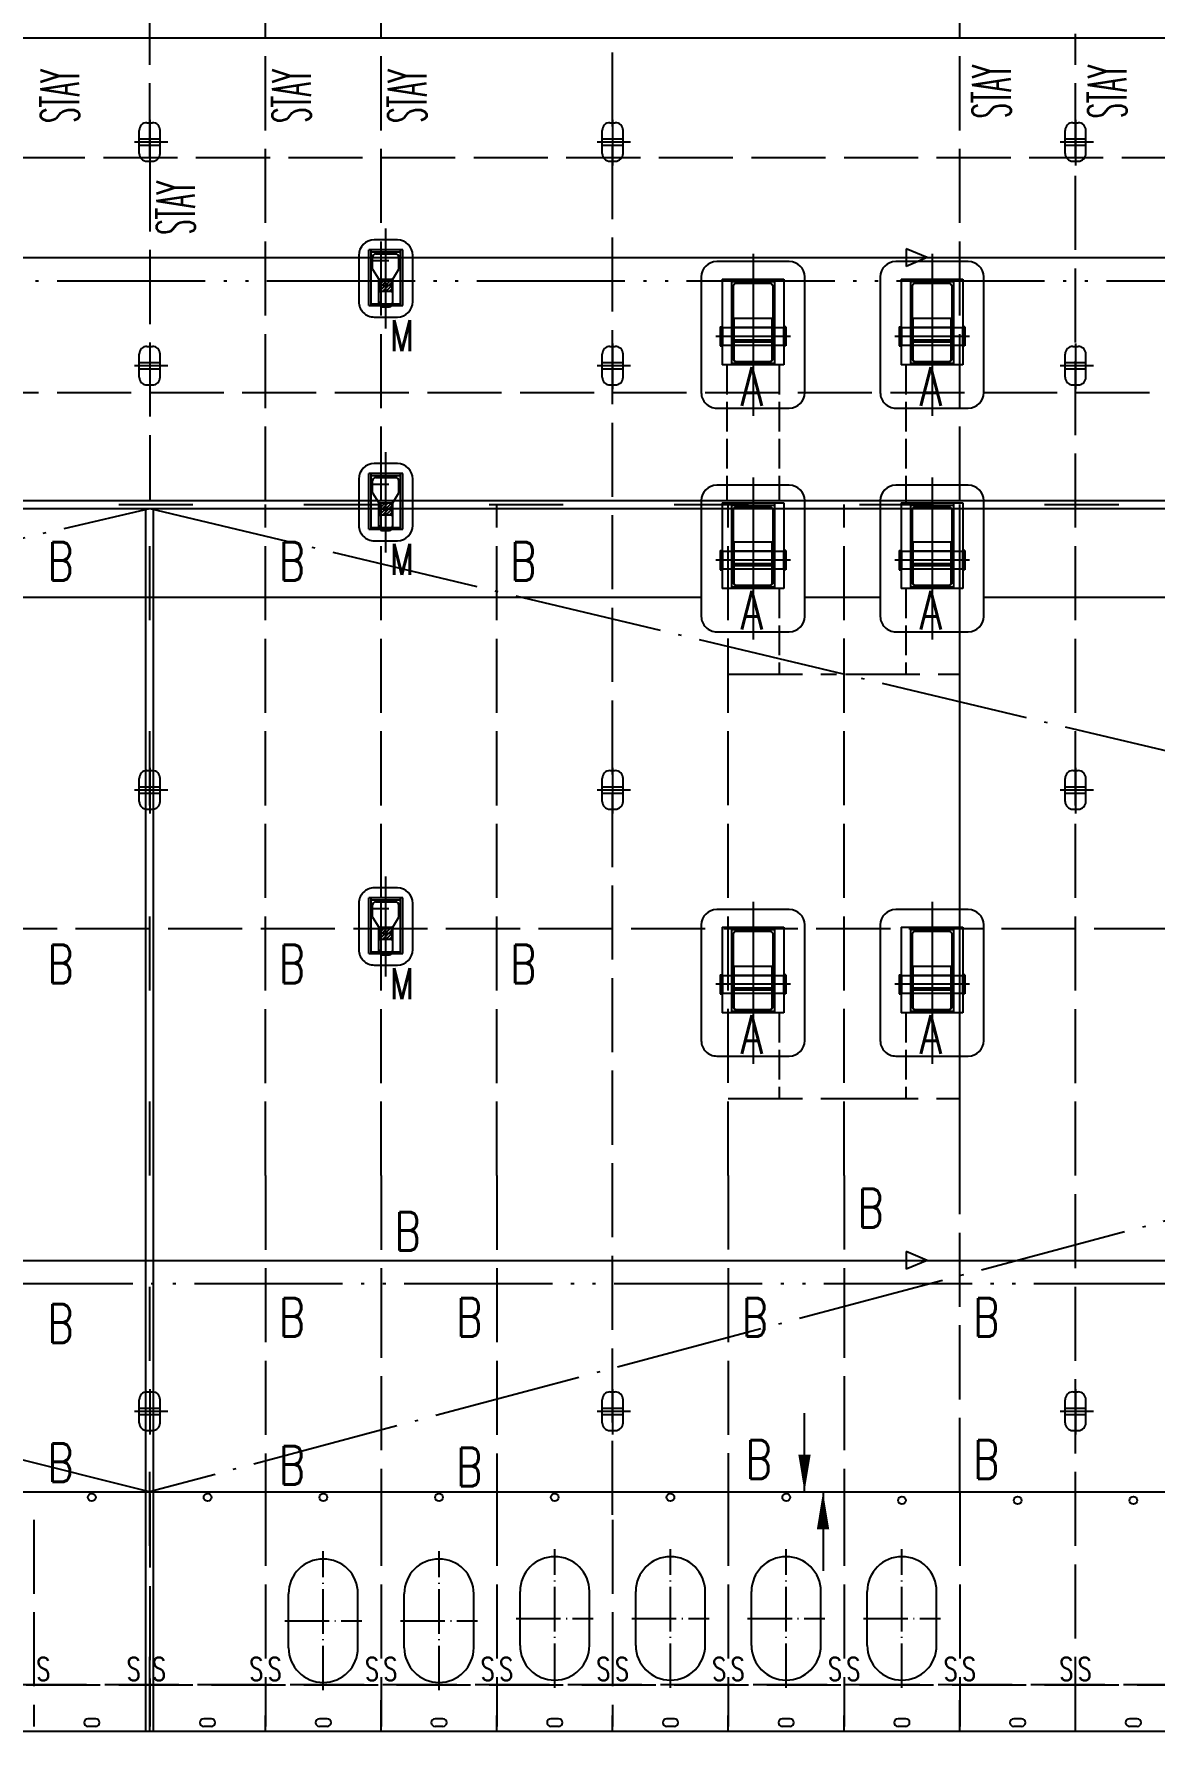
# Model space of a CAD drawing. Extents: x 373818 to 564480, y 322172 to 634257.
# Drawn here: x 490590 to 497849, y 333130 to 344130 of the extents above; entities that cross this region are included whole.
import ezdxf

# ---------------------------------------------------------------- set-up
doc = ezdxf.new("R2010")
doc.units = 0
doc.header["$LTSCALE"] = 40
doc.header["$MEASUREMENT"] = 0
for name, pattern in [('ACAD_ISO02W100', [15, 12, -3]), ('ACAD_ISO03W100', [30, 12, -18]), ('ACAD_ISO04W100', [30.5, 24, -3, 0.5, -3]), ('ACAD_ISO05W100', [34, 24, -3, 0.5, -3, 0.5, -3]), ('DASHDOT', [1, 0.5, -0.25, 0, -0.25]), ('HIDDEN', [0.375, 0.25, -0.125])]:
    doc.linetypes.add(name, pattern=pattern)
doc.layers.get('0').update_dxf_attribs({"linetype": 'CONTINUOUS'})
for name, color, linetype in [('C-CEN', 4, 'ACAD_ISO04W100'), ('C-CON', 4, 'CONTINUOUS'), ('C-DAS', 4, 'ACAD_ISO02W100'), ('Y-CON', 2, 'CONTINUOUS'), ('Y-DAS', 2, 'ACAD_ISO02W100'), ('Y-H', 2, 'ACAD_ISO03W100'), ('Y-PH', 2, 'ACAD_ISO05W100')]:
    doc.layers.add(name, color=color, linetype=linetype)
doc.styles.add('ROMANS', font='romans.shx', dxfattribs={"width": 0.75, "height": 250, "bigfont": 'hzdx.shx'})

# ---------------------------------------------------------------- blocks, each defined once
blk = doc.blocks.new('A$C75882CA2')
at = {"layer": 'C-CON'}
for p, q in [((0, 57.23831520974636), (136.0676377064083, 114.4766304192599)), ((136.0676377064083, 2.328306436538696e-10), (136.0676377064083, 114.4766304192599)), ((0, 57.23831520974636), (136.0676377064083, 2.328306436538696e-10))]:
    blk.add_line(p, q, dxfattribs=at)
blk = doc.blocks.new('POT')
at = {"color": 90, "linetype": 'Continuous'}
for p, q in [((-0.1750000000001819, 1.25), (0.1750000000001819, 1.250000000232831)), ((0, 1.440322933252901), (0, -1.517255435232073)), ((-0.9925530907421489, 0), (1.166671234090245, 0)), ((-0.6750000000001819, -0.75), (-0.6750000000001819, 0.75)), ((-0.6750000000001819, 0.1999999999534339), (0.6750000000001819, 0.1999999999534339)), ((0.6750000000001819, -0.75), (0.6750000000001819, 0.7500000002328306)), ((-0.6750000000001819, -0.1999999999534339), (0.6750000000001819, -0.1999999999534339)), ((-0.1750000000001819, -1.25), (0.1750000000001819, -1.25))]:
    blk.add_line(p, q, dxfattribs=at)
for centre, start, end in [((-0.1750000000001819, 0.75), 90, 180), ((0.1750000000001819, 0.7500000002328306), 0, 90), ((-0.1750000000001819, -0.75), 180, 270), ((0.1750000000001819, -0.75), 270, 0)]:
    blk.add_arc(centre, 0.5, start, end, dxfattribs=at)
blk = doc.blocks.new('*X118')
at = {"color": 0}
for p, q in [((45016.56986430842, -1105591.827123129), (45022.20348385148, -1105586.193503586)), ((45016.56986430858, -1105589.705802785), (45020.08216350806, -1105586.193503586)), ((45016.56986430875, -1105587.584482441), (45017.96084316465, -1105586.193503585)), ((45016.61560235704, -1105593.902705424), (45024.27894996405, -1105586.239357817)), ((45018.44612453646, -1105594.193503588), (45024.56986430872, -1105588.069763816)), ((45020.56744487981, -1105594.193503588), (45024.56986430856, -1105590.191084159)), ((45022.68876522315, -1105594.193503588), (45024.56986430842, -1105592.312404503))]:
    blk.add_line(p, q, dxfattribs=at)
blk = doc.blocks.new('A$C0C446545')
at = {"color": 3, "linetype": 'DASHDOT'}
for p, q in [((0, -7.666666774312034), (0, 1)), ((-0.4000000004598405, -2.466666685417295), (-0.4000000004598405, -1.133333341917023)), ((0.2666666669538245, -1.800000013783574), (-1.066666667873506, -1.800000013783574)), ((0.666666667413665, -3.933333419961855), (-0.666666667413665, -3.933333419961855))]:
    blk.add_line(p, q, dxfattribs=at)
at = {"color": 5, "linetype": 'HIDDEN'}
for p, q in [((-1.466666668333346, -5.666666823206469), (-1.466666668333346, -0.8666667300276458)), ((1.466666668333346, -0.8666667297948152), (-1.466666668333346, -0.8666667300276458)), ((-1.266666668117978, -5.666666823206469), (-1.266666668117978, -0.8666667297948152)), ((1.266666668088874, -1.066666731378064), (-1.266666668117978, -1.066666731145233)), ((1.266666668088874, -5.6666668234393), (1.266666668088874, -0.8666667297948152)), ((1.466666668333346, -5.6666668234393), (1.466666668333346, -0.8666667297948152)), ((-1.466666668333346, -5.666666823206469), (1.466666668333346, -5.6666668234393)), ((-1.266666668117978, -5.514889009762555), (1.266666668088874, -5.514889009762555))]:
    blk.add_line(p, q, dxfattribs=at)
at = {"color": 7, "linetype": 'Continuous'}
for p, q in [((-1.133333334611962, -2.533333352766931), (-1.133333334611962, -1.466666677733883)), ((1.133333334611962, -2.533333352766931), (1.133333334611962, -1.466666677733883)), ((-0.6000000004423782, -5.506666765548289), (-0.6000000004423782, -3.400000082561746)), ((-0.5333333339949604, -4.400000090477988), (-0.5333333339367528, -3.466666749445722)), ((-0.4666666671982966, -3.400000082328916), (0.4666666671982966, -3.400000082328916)), ((0.5333333339367528, -3.466666749678552), (0.5333333338785451, -4.400000090477988)), ((0.6000000005878974, -5.506666765315458), (0.6000000005878974, -3.400000082561746)), ((0.466666667140089, -4.466666757594794), (-0.4666666672565043, -4.466666757594794))]:
    blk.add_line(p, q, dxfattribs=at)
at = {"color": 7}
for p, q in [((-0.8666666676581372, -1.200000009033829), (0.8666666676581372, -1.200000009033829)), ((-1.133333334611962, -2.533333352766931), (-0.6000000004423782, -3.400000082561746)), ((0.6000000005878974, -3.400000082561746), (1.133333334611962, -2.533333352766931)), ((-0.3333333334594499, -5.600000099511817), (0.3333333336340729, -5.600000099511817)), ((-0.3333333334594499, -5.773333434248343), (0.3333333336340729, -5.773333434015512))]:
    blk.add_line(p, q, dxfattribs=at)
blk.add_lwpolyline([(2.333333335991483, -5.333333441056311), (2.333333336020587, -1.333333333255723, 0.414213562373095), (1.000000002677552, 0), (-1.000000001135049, 0, 0.414213562373095), (-2.333333335991483, -1.333333333488554), (-2.333333335991483, -5.333333430811763, 0.414213562373095), (-1.000000002648449, -6.666666774312034), (1.000000002648449, -6.666666774312034, 0.4142135623714967)], format="xyb", close=True, dxfattribs=at)
for centre, major_axis, ratio, start_param, end_param in [((-0.8666666676581372, -1.466666677733883), (0.1885618091554437, 0.1885618091554437), 0.9999999998027771, 0.7853981634960596, 2.356194490093733), ((-0.4000000004598405, -1.800000013783574), (0.3299831660260679, 0.3299831660260679), 0.9999999999999998, 3.307422224985147e-09, 6.283185310487008), ((0.8666666676581372, -1.466666677733883), (-0.1885618091554437, 0.1885618091554437), 0.9999999998027773, 3.926990817085853, 5.497787143683526), ((-0.3333333334594499, -5.333333430811763), (-0.1885618091760232, 0.1885618091760232), 0.9999999996936377, 0.7853981635506293, 2.356194490039163), ((-0.3333333334594499, -5.506666765548289), (-0.1885618091760232, 0.1885618091760232), 0.9999999996936377, 0.7853981635506293, 2.356194490039163), ((0.3333333336340729, -5.333333430811763), (0.1885618091554437, 0.1885618091554437), 0.9999999998027771, 3.926990817085853, 5.497787143683526), ((0.3333333336340729, -5.506666765315458), (0.1885618091554437, 0.1885618091554437), 0.9999999998027771, 3.926990817085853, 5.497787143683526)]:
    blk.add_ellipse(centre, major_axis=major_axis, ratio=ratio, start_param=start_param, end_param=end_param, dxfattribs=at)
at = {"color": 7, "linetype": 'Continuous'}
for centre, major_axis, ratio, start_param, end_param in [((-0.4666666671982966, -3.466666749445722), (0.04714045230227158, 0.04714045230227158), 0.9999999983606968, 0.7853981642170998, 2.356194489372693), ((-0.4666666672565043, -4.400000090477988), (-0.04714045230227158, 0.04714045230227159), 0.9999999983606968, 0.7853981642170997, 2.356194489372693), ((0.4666666671982966, -3.466666749678552), (-0.04714045235049238, 0.04714045235049238), 0.9999999998073206, 3.926990817083581, 5.497787143685798), ((0.466666667140089, -4.400000090477988), (0.04714045230227158, 0.04714045230227158), 0.9999999983606968, 3.926990817806893, 5.497787142962486)]:
    blk.add_ellipse(centre, major_axis=major_axis, ratio=ratio, start_param=start_param, end_param=end_param, dxfattribs=at)
at = {"color": 2, "xscale": 0.1333333334769122, "yscale": 0.1333333344664425, "zscale": 0.1333333333333332}
blk.add_blockref('*X118', (-6002.742655387905, 147408.0935996855), dxfattribs=at)
blk = doc.blocks.new('A$C76640EC8')
at = {"color": 3, "linetype": 'DASHDOT'}
for p, q in [((-9.094947017729282e-13, 5.349999999860302), (4.547473508864641e-13, -5.149999788496643)), ((2.420000000208802, 0), (-2.41999999997779, 0))]:
    blk.add_line(p, q, dxfattribs=at)
at = {"color": 5, "linetype": 'HIDDEN'}
for p, q in [((-2.00000000007185, 3.700000000186265), (2.00000000029786, 3.700000000186265)), ((-2.00000000007185, 3.700000000186265), (-2.000000000069576, -1.850000044330955)), ((-1.400000000058753, 3.700000000186265), (-1.40000000005648, -1.850000044330955)), ((-1.400000000058753, 3.550000000046566), (1.400000000284763, 3.550000000046566)), ((1.400000000284763, 3.700000000186265), (1.400000000287037, -1.850000044330955)), ((2.00000000029786, 3.700000000186265), (2.000000000300133, -1.850000044330955)), ((-2.119999999872562, 0.6250000004656613), (-1.999999999967713, 0.6250000004656613)), ((-2.119999999872562, 0.6250000004656613), (-2.119999999872562, -0.6250000006984919)), ((-1.999999999967713, 0.5750000004190952), (1.999999999968622, 0.5750000004190952)), ((-1.984999999574939, 0.5750000004190952), (-1.994999999817082, 0.5650000001769513)), ((-1.994999999811625, 0.5650000001769513), (-1.994999999811625, -0.5650000004097819)), ((-1.984999999574939, 0.5750000004190952), (-1.984999999574939, -0.5750000006519258)), ((1.984999999575848, 0.5750000004190952), (1.994999999817992, 0.5650000001769513)), ((1.984999999575848, 0.5750000004190952), (1.984999999575848, -0.5750000006519258)), ((1.994999999812535, 0.5650000001769513), (1.994999999812535, -0.5650000004097819)), ((2.119999999873471, 0.6250000004656613), (1.999999999968622, 0.6250000004656613)), ((2.119999999873471, 0.6250000004656613), (2.119999999873471, -0.6250000006984919)), ((-2.119999999872562, -0.6250000006984919), (-1.999999999967713, -0.6250000006984919)), ((-1.999999999967713, -0.5750000006519258), (1.999999999968622, -0.5750000006519258)), ((-1.984999999574939, -0.5750000006519258), (-1.994999999817082, -0.5650000004097819)), ((1.984999999575848, -0.5750000006519258), (1.994999999817992, -0.5650000004097819)), ((2.119999999873471, -0.6250000006984919), (1.999999999968622, -0.6250000006984919)), ((2.000000000300133, -1.850000044330955), (-2.000000000069576, -1.850000044330955)), ((1.400000000287037, -1.762149308808148), (-1.40000000005648, -1.762149308808148))]:
    blk.add_line(p, q, dxfattribs=at)
at = {"color": 1, "linetype": 'Continuous'}
blk.add_line((-1.25000000002683, 0.6000000124331564), (1.25000000002774, 0.6000000124331564), dxfattribs=at)
at = {"color": 7, "linetype": 'Continuous'}
for p, q in [((-1.25000000002683, -0.2330157570540905), (1.25000000002774, -0.2330157570540905)), ((-1.25000000002683, -0.3500029905699193), (1.25000000002774, -0.3500029905699193))]:
    blk.add_line(p, q, dxfattribs=at)
for points in [[(3.350000000072214, -3.649999788496643), (3.350000000071759, 3.849999999860302, 0.414213562373095), (2.350000000071759, 4.849999999860302), (-2.350000000074033, 4.849999999860302, 0.414213562373095), (-3.350000000074033, 3.849999999860302), (-3.350000000073578, -3.649999788496643, 0.414213562373095), (-2.350000000073578, -4.649999788496643), (2.350000000084492, -4.649999788496643, 0.41421356236956)], [(1.075000000052569, -1.649995596613735), (-1.07500000004984, -1.649995596613735, -0.4142135623729816), (-1.275000000049658, -1.449995596660301), (-1.275000000051477, 3.25, -0.4142135623732367), (-1.075000000051659, 3.449999999953434), (1.07500000005075, 3.449999999953434, -0.4142135623729535), (1.275000000050568, 3.25), (1.275000000052387, -1.449995596660301, -0.4142135623732365)], [(1.050000000028376, -1.649995596613735, 0.414213562373095), (1.250000000028194, -1.449995596660301), (1.25000000002774, 1.15000000083819), (-1.25000000002683, 1.15000000083819), (-1.25000000002683, -1.449995596660301, 0.414213562373095), (-1.050000000027012, -1.649995596613735)]]:
    blk.add_lwpolyline(points, format="xyb", close=True, dxfattribs=at)

msp = doc.modelspace()

# ---------------------------------------------------------------- linework, layer by layer
at = {"color": 3, "linetype": 'DASHDOT'}
msp.add_line((496409.996142671, 342692.7937789604), (496409.9961426711, 341702.7937780386), dxfattribs=at)
for p, q in [((491314.9961420271, 333130.3830582133), (491314.9961420271, 341055.2937785737)), ((491364.9961420271, 333130.3830582133), (491364.9961420271, 341055.2937785737)), ((495583.5832275213, 334680.2831171168), (495583.5832275213, 335191.3866797528)), ((495703.5832275213, 334680.2831171168), (495703.5832275213, 334169.1795544809)), ((492839.996142027, 333130.2937785737), (492839.996142027, 333330.2937785737)), ((496589.996142027, 333130.2937785737), (496589.996142027, 333330.2937785737)), ((491339.996142027, 333130.2937785737), (491339.996142027, 333230.2937785737)), ((492089.996142027, 333130.2937785737), (492089.996142027, 333230.2937785737)), ((493589.996142027, 333130.2937785737), (493589.996142027, 333230.2937785737)), ((494339.996142027, 333130.2937785737), (494339.996142027, 333230.2937785737)), ((495089.996142027, 333130.2937785737), (495089.996142027, 333230.2937785737)), ((495839.996142027, 333130.2937785737), (495839.996142027, 333230.2937785737)), ((497339.996142027, 333130.2937785737), (497339.996142027, 333230.2937785737))]:
    msp.add_line(p, q)
for points in [[(440339.9961420273, 344105.3830582133), (512339.9961420272, 344105.3830582134)], [(470739.9961420273, 341105.2937785736), (510439.9961420271, 341105.2937785736)], [(470739.9961420271, 341055.2937785736), (510439.9961420271, 341055.2937785736)]]:
    msp.add_lwpolyline(points)
for points in [[(495583.5832275213, 334680.2831171168, 0, 80, 0), (495583.5832275213, 334922.1152735557, 80, 80, 0)], [(495703.5832275213, 334680.2831171168, 0, 80, 0), (495703.5832275213, 334438.450960678, 80, 80, 0)]]:
    msp.add_lwpolyline(points, format="xyseb")
at = {"layer": 'C-CEN'}
for p, q in [((465839.9961420262, 335090.2937785737), (491339.9961420271, 341055.2937785736)), ((491338.2077563227, 334680.2831171168), (465864.996142027, 341055.2937785736)), ((515339.9961420272, 341080.2937785737), (491338.2077563227, 334680.2831171168)), ((491339.9961420271, 341055.2937785737), (515339.9961420272, 335330.3830582134))]:
    msp.add_line(p, q, dxfattribs=at)
at = {"layer": 'C-CEN', "ltscale": 0.3}
for p, q in [((492464.9961420269, 333395.3830582132), (492464.9961420269, 334295.3830582132)), ((493214.996142027, 333395.3830582132), (493214.996142027, 334295.3830582132)), ((493964.9961420271, 333410.2937785735), (493964.9961420271, 334310.2937785735)), ((494714.9961420269, 333410.2937785736), (494714.9961420269, 334310.2937785736)), ((495464.9961420269, 333410.2937785735), (495464.9961420269, 334310.2937785735)), ((496214.9961420266, 333410.2937785736), (496214.9961420267, 334310.2937785736)), ((493714.9961420271, 333860.2937785735), (494214.9961420271, 333860.2937785735)), ((494464.9961420269, 333860.2937785736), (494964.9961420269, 333860.2937785736)), ((495214.9961420269, 333860.2937785735), (495714.9961420269, 333860.2937785735)), ((495964.9961420267, 333860.2937785736), (496464.9961420266, 333860.2937785736)), ((492214.9961420269, 333845.3830582132), (492714.9961420269, 333845.3830582132)), ((492964.996142027, 333845.3830582132), (493464.996142027, 333845.3830582132))]:
    msp.add_line(p, q, dxfattribs=at)
at = {"layer": 'C-CON'}
for p, q in [((490364.9961427262, 340480.3830582099), (494914.9961426853, 340480.3830582099)), ((495584.9961426999, 340480.3830582099), (496074.9961426621, 340480.3830582098)), ((496744.9961426768, 340480.3830582098), (498214.9961395045, 340480.3830582098)), ((472593.4274458907, 336180.3830582133), (510077.2687238478, 336180.3830582133)), ((492239.9961420269, 333670.3830582133), (492239.9961420269, 334020.3830582133)), ((492689.9961420269, 333670.3830582133), (492689.9961420269, 334020.3830582133)), ((492989.996142027, 333670.3830582133), (492989.996142027, 334020.3830582133)), ((493439.996142027, 333670.3830582133), (493439.996142027, 334020.3830582133)), ((493739.9961420271, 333685.2937785736), (493739.9961420271, 334035.2937785736)), ((494189.9961420271, 333685.2937785736), (494189.9961420271, 334035.2937785736)), ((494489.9961420269, 333685.2937785737), (494489.9961420269, 334035.2937785737)), ((494939.9961420269, 333685.2937785737), (494939.9961420269, 334035.2937785737)), ((495239.9961420269, 333685.2937785736), (495239.9961420269, 334035.2937785736)), ((495689.9961420269, 333685.2937785736), (495689.9961420269, 334035.2937785736)), ((495989.9961420266, 333685.2937785737), (495989.9961420267, 334035.2937785737)), ((496439.9961420266, 333685.2937785737), (496439.9961420267, 334035.2937785737)), ((490990.1018013614, 333210.3830582135), (490939.890482693, 333210.3830582135)), ((491740.1018013613, 333210.3830582135), (491689.8904826927, 333210.3830582135)), ((492490.1018013614, 333210.3830582135), (492439.890482693, 333210.3830582135)), ((493240.1018013613, 333210.3830582134), (493189.8904826927, 333210.3830582134)), ((493990.1018013614, 333210.3830582133), (493939.890482693, 333210.3830582133)), ((494740.1018013613, 333210.3830582133), (494689.8904826927, 333210.3830582133)), ((495490.1018013614, 333210.3830582133), (495439.890482693, 333210.3830582133)), ((496240.1018013612, 333210.3830582134), (496189.8904826927, 333210.3830582134)), ((496990.1018013614, 333210.3830582133), (496939.8904826929, 333210.3830582133)), ((497740.1018013612, 333210.3830582134), (497689.8904826927, 333210.3830582134)), ((490990.1018013614, 333160.3830582135), (490939.890482693, 333160.3830582135)), ((491740.1018013613, 333160.3830582135), (491689.8904826927, 333160.3830582135)), ((492490.1018013614, 333160.3830582135), (492439.890482693, 333160.3830582135)), ((493240.1018013613, 333160.3830582134), (493189.8904826927, 333160.3830582134)), ((493990.1018013614, 333160.3830582133), (493939.890482693, 333160.3830582133)), ((494740.1018013613, 333160.3830582133), (494689.8904826927, 333160.3830582133)), ((495490.1018013614, 333160.3830582133), (495439.890482693, 333160.3830582133)), ((496240.1018013612, 333160.3830582134), (496189.8904826927, 333160.3830582134)), ((496990.1018013614, 333160.3830582133), (496939.8904826929, 333160.3830582133)), ((497740.1018013612, 333160.3830582134), (497689.8904826927, 333160.3830582134))]:
    msp.add_line(p, q, dxfattribs=at)
msp.add_lwpolyline([(465939.996142027, 342680.3830582131), (497989.9961420269, 342680.3830582132)], dxfattribs=at)
for centre in [(490964.996142027, 334645.4285340409), (491714.996142027, 334645.4285340409), (492464.9961420271, 334645.4285340409), (493214.996142027, 334645.4285340409), (493964.996142027, 334645.4285340408), (494714.996142027, 334645.4285340408), (495464.9961420271, 334645.4285340408), (496214.9961420268, 334625.6797136943), (496964.9961420269, 334625.6797136943), (497714.9961420268, 334625.6797136943)]:
    msp.add_circle(centre, 25, dxfattribs=at)
for centre, radius, start, end in [((492464.9961420269, 334020.3830582133), 225, 0, 180), ((493214.996142027, 334020.3830582133), 225, 0, 180), ((493964.9961420271, 334035.2937785736), 225, 0, 180), ((494714.9961420269, 334035.2937785737), 225, 0, 180), ((495464.9961420269, 334035.2937785736), 225, 0, 180), ((496214.9961420266, 334035.2937785737), 225, 0, 180), ((492464.9961420268, 333670.3830582133), 225, 180, 0), ((493214.9961420269, 333670.3830582133), 225, 180, 0), ((493964.996142027, 333685.2937785736), 225, 180, 0), ((494714.9961420268, 333685.2937785737), 225, 180, 0), ((495464.9961420268, 333685.2937785736), 225, 180, 0), ((496214.9961420266, 333685.2937785737), 225, 180, 0), ((490939.890482693, 333185.3830582135), 25, 90, 270), ((490990.1018013614, 333185.3830582135), 25, 270, 90), ((491689.8904826927, 333185.3830582135), 25, 90, 270), ((491740.1018013613, 333185.3830582135), 25, 270, 90), ((492439.890482693, 333185.3830582135), 25, 90, 270), ((492490.1018013614, 333185.3830582135), 25, 270, 90), ((493189.8904826927, 333185.3830582134), 25, 90, 270), ((493240.1018013613, 333185.3830582134), 25, 270, 90), ((493939.890482693, 333185.3830582133), 25, 90, 270), ((493990.1018013614, 333185.3830582133), 25, 270, 90), ((494689.8904826927, 333185.3830582133), 25, 90, 270), ((494740.1018013613, 333185.3830582133), 25, 270, 90), ((495439.890482693, 333185.3830582133), 25, 90, 270), ((495490.1018013614, 333185.3830582133), 25, 270, 90), ((496189.8904826927, 333185.3830582134), 25, 90, 270), ((496240.1018013612, 333185.3830582134), 25, 270, 90), ((496939.8904826929, 333185.3830582133), 25, 90, 270), ((496990.1018013614, 333185.3830582133), 25, 270, 90), ((497689.8904826927, 333185.3830582134), 25, 90, 270), ((497740.1018013612, 333185.3830582134), 25, 270, 90)]:
    msp.add_arc(centre, radius, start, end, dxfattribs=at)
at = {"layer": 'C-DAS'}
for p, q in [((492089.9961420269, 336730.3830582133), (492089.996142027, 341080.2937785736)), ((492839.9961420269, 336730.3830582132), (492839.996142027, 341080.2937785736)), ((493589.9961420269, 336730.3830582133), (493589.996142027, 341080.2937785736)), ((495089.996142027, 336730.7796547908), (495089.996142027, 341080.6903751511)), ((495839.996142027, 336730.7796547908), (495839.996142027, 341080.6903751511)), ((496589.9961420269, 336730.7796547908), (496589.996142027, 341080.6903751511)), ((496589.9961420269, 334680.2831171168), (496589.996142027, 341080.2937785736)), ((492089.9961420269, 336730.3830582133), (492089.9961420269, 334680.2831171168)), ((492839.9961420269, 336730.3830582132), (492839.9961420269, 336030.2937785739)), ((493589.9961420269, 336730.3830582133), (493589.9961420269, 334680.2831171168)), ((495089.996142027, 336730.7796547908), (495089.996142027, 334680.2831171168)), ((495839.996142027, 336730.7796547908), (495839.996142027, 336030.2937785739)), ((505929.9971300312, 333430.3830582133), (468839.9961420274, 333430.3830582133))]:
    msp.add_line(p, q, dxfattribs=at)
for points in [[(426839.996142027, 343330.2937785739), (515339.9961420272, 343330.2937785742)], [(425339.996142027, 341805.2937785739), (515339.9961420272, 341805.2937785742)], [(495089.996142027, 339980.2937587027), (495789.9961420255, 339980.2937587027)], [(495849.9961413648, 339980.293758703), (496589.996142027, 339980.293758703)], [(495089.996142027, 337230.2937587143), (495839.996142027, 337230.2937489878)], [(495839.996142027, 337230.2937489878), (496589.9961420269, 337230.2937489878)], [(447089.996142027, 334161.2197737381), (448239.9957212169, 333995.8157767137), (450310.9957212169, 333760.9457767137), (452434.7957212169, 333613.2937767137), (454559.8957212169, 333529.1779767137), (454739.9957212169, 333523.7139767137), (455443.5957212169, 333503.9001767137), (459498.0957212169, 333439.1337867137), (461239.9957212169, 333431.8851367137), (463592.6957212169, 333430.2937785737), (465339.9957212169, 333430.2937785737), (504739.9957212169, 333430.2937785737), (505984.1957212169, 333430.2937785737), (506739.9957212169, 333430.4595367137), (507378.6957212169, 333430.9802567137), (510360.6957212169, 333449.3554767137), (513239.9957212169, 333532.6257767137), (515284.4957212169, 333659.0137767137), (516280.9957212169, 333745.4997767137), (516839.9961420267, 333808.5999122448)]]:
    msp.add_lwpolyline(points, dxfattribs=at)
at = {"layer": 'Y-CON'}
msp.add_line((470238.2077563227, 334680.2831171168), (512438.2077563226, 334680.2831171168), dxfattribs=at)
msp.add_lwpolyline([(465339.9957212169, 333130.2937785737), (504739.9957212169, 333130.2937785737), (505984.1957212169, 333130.2937785737), (506739.9957212169, 333130.4595367137), (507378.6957212169, 333130.9802567137), (510360.6957212169, 333149.3554767137), (513239.9957212169, 333232.6257767137)], dxfattribs=at)
at = {"layer": 'Y-DAS'}
for p, q in [((491339.996142027, 343330.293778574), (491339.9961420269, 346050.2937785738)), ((492089.9961420268, 341105.2937785736), (492089.9961420268, 346050.2937785738)), ((492839.9961420263, 341105.2937785736), (492839.9961420263, 346050.2937785738)), ((496589.9961420263, 341105.2937785735), (496589.9961420263, 346050.2937785738)), ((494339.9961420273, 334530.7796547908), (494339.9961420271, 344130.7796547908)), ((497339.9961420271, 333130.3830582133), (497339.9961420271, 344130.7796547908)), ((491339.996142027, 343330.293778574), (491339.996142027, 341105.2937785736)), ((515339.9961420272, 338330.2937785737), (440339.9961420274, 338330.2937785736)), ((492839.9961420269, 336030.2937785737), (492839.9961420269, 334680.2831171167)), ((495839.996142027, 336030.2937785737), (495839.9961420269, 334680.2831171167)), ((491339.9961420267, 334670.4285340409), (491339.9961420268, 333160.3830582133)), ((492089.996142027, 334680.2831171168), (492089.996142027, 333160.3830582135)), ((492839.996142027, 334680.2831171168), (492839.996142027, 333160.3830582134)), ((493589.996142027, 334680.2831171168), (493589.9961420271, 333160.3830582133)), ((495089.996142027, 334680.2831171168), (495089.996142027, 333160.3830582133)), ((495839.996142027, 334680.2831171168), (495839.996142027, 333160.3830582134)), ((496589.996142027, 334680.2831171168), (496589.996142027, 333160.3830582133)), ((490589.9961420271, 334500.3830582134), (490589.9961420271, 333160.3830582134)), ((494339.9961420272, 334500.3830582133), (494339.9961420272, 333160.3830582133))]:
    msp.add_line(p, q, dxfattribs=at)
at = {"layer": 'Y-DAS', "ltscale": 0.4}
for p, q in [((495079.9961361511, 341985.2937631932), (495079.9961361511, 341105.2937785736)), ((495419.996136191, 341985.2937631932), (495419.9961361911, 341105.2937785736)), ((496239.9961361429, 341985.2937534143), (496239.9961361428, 341090.293767566)), ((495419.9961362031, 340535.2937530196), (495419.9961362031, 339980.2937587026)), ((496239.9961361437, 340535.2937530199), (496239.9961361437, 339980.2937587029)), ((495419.9961362031, 337785.2937530312), (495419.9961362031, 337230.2937587142)), ((496239.9961361437, 337785.2937433047), (496239.9961361437, 337230.2937489877))]:
    msp.add_line(p, q, dxfattribs=at)
at = {"layer": 'Y-H'}
msp.add_line((491339.9961420271, 333130.3830582133), (491339.9961420271, 341055.2937785737), dxfattribs=at)
msp.add_lwpolyline([(470739.9961420272, 341080.2937785736), (510439.9961420271, 341080.2937785736)], dxfattribs=at)
at = {"layer": 'Y-PH'}
msp.add_line((472589.9961420273, 336030.2937785739), (510089.9961420281, 336030.2937785739), dxfattribs=at)
msp.add_lwpolyline([(470339.9961420273, 342530.293778574), (515339.9961420272, 342530.2937785742)], dxfattribs=at)

# ---------------------------------------------------------------- block references
at = {"color": 90, "linetype": 'Continuous', "xscale": 100, "yscale": 100, "zscale": 100}
for p in [(491339.996142027, 343430.2937785504), (494339.996142027, 343430.2937785504), (497339.996142027, 343430.2937785504), (491339.996142027, 341980.2937785742), (494339.996142027, 341980.2937785742), (497339.996142027, 341980.2937785742), (491339.996142027, 339230.2937785737), (494339.996142027, 339230.2937785737), (497339.996142027, 339230.2937785737), (491339.996142027, 335203.1404036671), (494339.996142027, 335203.1404036671), (497339.996142027, 335203.1404036671)]:
    msp.add_blockref('POT', p, dxfattribs=at)
at = {"color": 7, "linetype": 'Continuous'}
for name, p, xscale, yscale, zscale in [('A$C0C446545', (492869.9961355088, 342795.2937750836), 75, 75, 75), ('A$C76640EC8', (495249.9961361595, 342170.2937676155), 100.0000000007276, 99.99999999417923, 99.99999999999993), ('A$C76640EC8', (496409.9961361514, 342170.2937578366), 100.0000000007276, 99.99999999417923, 99.99999999999993), ('A$C0C446545', (492869.9961355088, 341345.293784781), 75, 75, 75), ('A$C76640EC8', (495249.9961361726, 340720.2937772954), 100.0000000007276, 99.99999999417923, 99.99999999999993), ('A$C76640EC8', (496409.9961361514, 340720.2937675689), 100.0000000007276, 99.99999999417923, 99.99999999999993), ('A$C0C446545', (492869.9961355088, 338595.2937847926), 75, 75, 75), ('A$C76640EC8', (495249.9961361726, 337970.2937773071), 100.0000000007276, 99.99999999417923, 99.99999999999993), ('A$C76640EC8', (496409.9961361514, 337970.2937675806), 100.0000000007276, 99.99999999417923, 99.99999999999993)]:
    msp.add_blockref(name, p, dxfattribs=dict(at, xscale=xscale, yscale=yscale, zscale=zscale))
at = {"layer": 'C-CON', "rotation": 180}
for p in [(496378.2000443573, 342738.0179700005), (496378.2000443573, 336238.0179700007)]:
    msp.add_blockref('A$C75882CA2', p, dxfattribs=at)

# ---------------------------------------------------------------- texts
at = {"style": 'ROMANS', "width": 0.45}
for p in [(490883.3420610896, 343555.6016994394), (492383.3420610896, 343555.6016994394), (493133.3420610892, 343555.6016994394), (496920.7318206871, 343584.5431909266), (497670.7318206871, 343584.5431909265), (491633.3420610898, 342830.9294657589)]:
    msp.add_text('STAY', height=250, rotation=90, dxfattribs=at).set_placement(p)
at = {"style": 'ROMANS'}
for s, height, width, p in [('M', 200, 0.75, (492897.6752216833, 342075.1490416387)), ('A', 250, 0.75, (495169.6989529686, 341720.8957868846)), ('A', 250, 0.75, (496329.6989529561, 341720.8957771058)), ('B', 250, 0.75, (490677.2648299938, 340586.7380812698)), ('B', 250, 0.75, (490677.2648299938, 340586.7380812699)), ('B', 250, 0.75, (492177.2648299938, 340586.7380812698)), ('M', 200, 0.75, (492897.6752216833, 340625.1490513361)), ('B', 250, 0.75, (493677.2648299938, 340586.7380812698)), ('A', 250, 0.75, (495169.6989529796, 340270.8957771473)), ('A', 250, 0.75, (496329.698952967, 340270.8957673684)), ('B', 250, 0.75, (490677.2648299938, 337977.384191679)), ('B', 250, 0.75, (490677.2648299938, 337977.3841916791)), ('B', 250, 0.75, (492177.2648299938, 337977.384191679)), ('B', 250, 0.75, (493677.2648299938, 337977.384191679)), ('M', 200, 0.75, (492897.6752216833, 337875.1490513477)), ('A', 250, 0.75, (495169.6989529686, 337520.8957771058)), ('A', 250, 0.75, (496329.6989529561, 337520.8957673269)), ('B', 250, 0.75, (495927.2648299939, 336394.4076916074)), ('B', 250, 0.75, (492927.2648299938, 336244.3184119674)), ('B', 250, 0.75, (490677.2648299939, 335646.7649194193)), ('B', 250, 0.75, (492177.2648299938, 335686.7649194192)), ('B', 250, 0.75, (493327.2648299938, 335686.7649194192)), ('B', 250, 0.75, (495177.2648299939, 335687.1615159967)), ('B', 250, 0.75, (496677.2648299939, 335687.1615159967)), ('B', 250, 0.75, (490677.2648299938, 334744.9831985985)), ('B', 250, 0.75, (492177.2648299938, 334727.8800247805)), ('B', 250, 0.75, (493327.2648299938, 334716.7649194193)), ('B', 250, 0.75, (495202.4697393774, 334765.3797951759)), ('B', 250, 0.75, (496677.2648299939, 334765.3797951759)), ('S', 150, 0.7, (490605.1209168973, 333457.4917030025)), ('S', 150, 0.7, (491191.7698231785, 333457.4917030025)), ('S', 150, 0.7, (491355.120916897, 333457.4917030025)), ('S', 150, 0.7, (491985.7780224651, 333457.4917030025)), ('S', 150, 0.7, (492105.1209168972, 333457.4917030025)), ('S', 150, 0.7, (492735.7780224651, 333457.4917030025)), ('S', 150, 0.7, (492855.1209168972, 333457.4917030025)), ('S', 150, 0.7, (493485.7780224652, 333457.4917030025)), ('S', 150, 0.7, (493605.1209168973, 333457.4917030025)), ('S', 150, 0.7, (494235.7780224653, 333457.4917030025)), ('S', 150, 0.7, (494355.1209168974, 333457.4917030025)), ('S', 150, 0.7, (494985.7780224651, 333457.4917030025)), ('S', 150, 0.7, (495105.1209168972, 333457.4917030025)), ('S', 150, 0.7, (495735.7780224651, 333457.4917030025)), ('S', 150, 0.7, (495855.1209168972, 333457.4917030025)), ('S', 150, 0.7, (496485.7780224651, 333457.4917030025)), ('S', 150, 0.7, (496605.1209168972, 333457.4917030025)), ('S', 150, 0.7, (497235.7780224652, 333457.4024233629)), ('S', 150, 0.7, (497355.1209168974, 333457.4024233629))]:
    msp.add_text(s, height=height, dxfattribs=dict(at, width=width)).set_placement(p)

doc.saveas('drawing.dxf')
